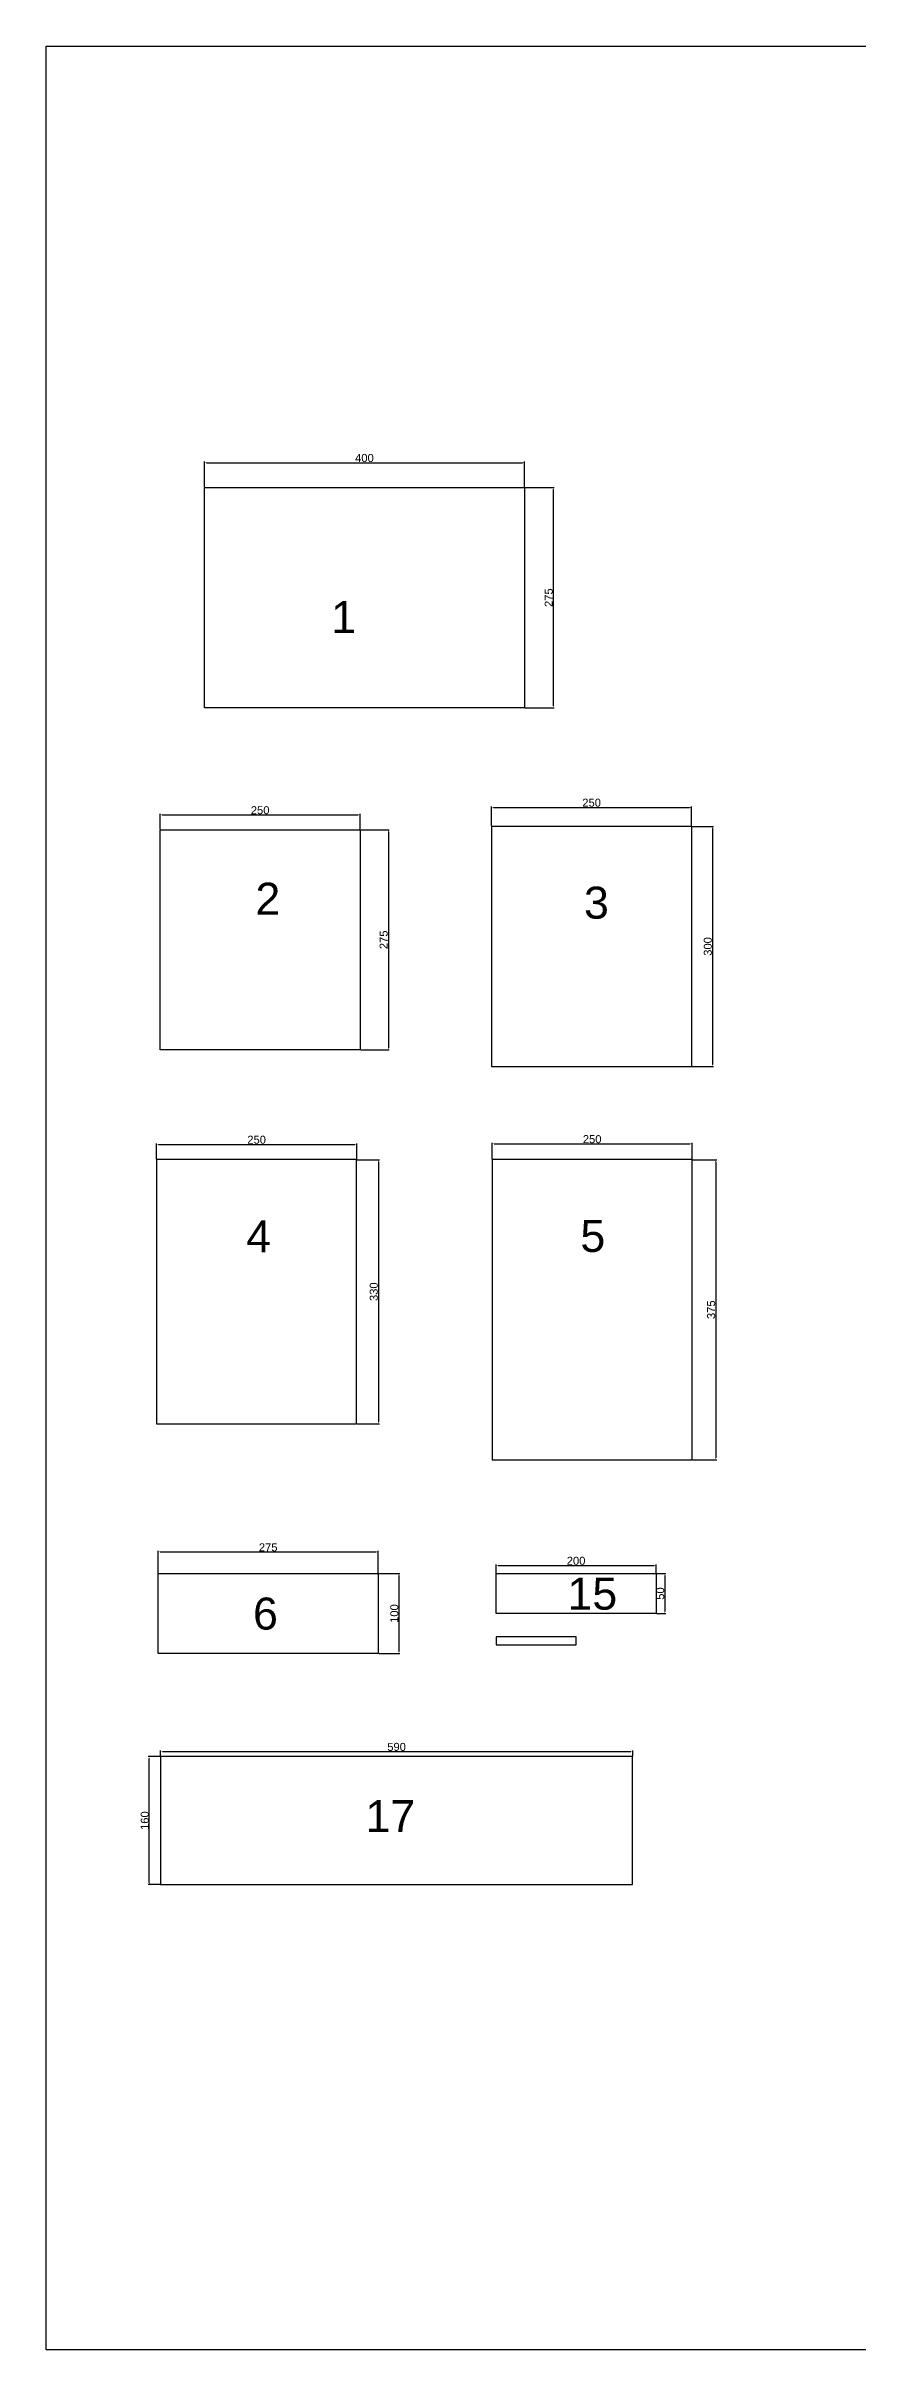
# Model space of a CAD drawing. Header units: millimetres. Extents: x 1610 to 10741, y -98 to 2782.
# Drawn here: x 6102 to 7117, y -98 to 2782 of the extents above; entities that cross this region are included whole.
import ezdxf

# ---------------------------------------------------------------- set-up
doc = ezdxf.new("R2010")
doc.units = ezdxf.units.MM
doc.layers.add('尺寸标注', color=6, linetype='Continuous')
doc.layers.add('标号', color=4, linetype='Continuous')
doc.styles.get("Standard").update_dxf_attribs({"font": 'arial.ttf'})
doc.dimstyles.new('ISO-25-JHF', dxfattribs={"dimtxt": 10, "dimasz": 2.5, "dimexe": 1.25, "dimexo": 0.625, "dimtad": 1, "dimtxsty": 'Standard', "dimcen": 2.5, "dimadec": 0, "dimazin": 0, "dimtfac": 1, "dimtmove": 0, "dimatfit": 3, "dimfxl": 1, "dimarcsym": 0})

# ---------------------------------------------------------------- blocks, each defined once
blk = doc.blocks.new('*D142')
at = {"layer": 'Defpoints', "color": 0, "transparency": 16777216}
for p in [(6700.2, 2261), (6300.2, 2229.8), (6700.2, 2229.8)]:
    blk.add_point(p, dxfattribs=at)
at = {"layer": '尺寸标注', "color": 0, "lineweight": -2, "transparency": 16777216}
for p, q in [((6300.2, 2230.4), (6300.2, 2262.3)), ((6302.7, 2261), (6697.7, 2261)), ((6700.2, 2230.4), (6700.2, 2262.3))]:
    blk.add_line(p, q, dxfattribs=at)
at = {"layer": '尺寸标注', "color": 0, "transparency": 16777216}
for points in [[(6302.7, 2261.5), (6302.7, 2260.6), (6300.2, 2261)], [(6697.7, 2261.5), (6697.7, 2260.6), (6700.2, 2261)]]:
    blk.add_solid(points, dxfattribs=at)
at = {"layer": '尺寸标注', "color": 0, "transparency": 16777216, "insert": (6500.2, 2266.8), "char_height": 10, "attachment_point": 5}
blk.add_mtext('400', dxfattribs=at)
blk = doc.blocks.new('*D112')
at = {"layer": 'Defpoints', "color": 0, "transparency": 16777216}
for p in [(6700.2, 2229.8), (6700.2, 1954.8), (6736.2, 1954.8)]:
    blk.add_point(p, dxfattribs=at)
at = {"layer": '尺寸标注', "color": 0, "lineweight": -2, "transparency": 16777216}
for p, q in [((6700.8, 2229.8), (6737.5, 2229.8)), ((6736.2, 2227.3), (6736.2, 1957.3)), ((6700.8, 1954.8), (6737.5, 1954.8))]:
    blk.add_line(p, q, dxfattribs=at)
at = {"layer": '尺寸标注', "color": 0, "transparency": 16777216}
for points in [[(6735.8, 2227.3), (6736.6, 2227.3), (6736.2, 2229.8)], [(6735.8, 1957.3), (6736.6, 1957.3), (6736.2, 1954.8)]]:
    blk.add_solid(points, dxfattribs=at)
at = {"layer": '尺寸标注', "color": 0, "transparency": 16777216, "insert": (6730.5, 2092.3), "char_height": 10, "attachment_point": 5, "rotation": 90}
blk.add_mtext('275', dxfattribs=at)
blk = doc.blocks.new('*D113')
at = {"layer": 'Defpoints', "color": 0, "transparency": 16777216}
for p in [(6494.9, 1820.8), (6244.9, 1802.2), (6494.9, 1802.2)]:
    blk.add_point(p, dxfattribs=at)
at = {"layer": '尺寸标注', "color": 0, "lineweight": -2, "transparency": 16777216}
for p, q in [((6244.9, 1802.8), (6244.9, 1822.1)), ((6247.4, 1820.8), (6492.4, 1820.8)), ((6494.9, 1802.8), (6494.9, 1822.1))]:
    blk.add_line(p, q, dxfattribs=at)
at = {"layer": '尺寸标注', "color": 0, "transparency": 16777216}
for points in [[(6247.4, 1821.2), (6247.4, 1820.4), (6244.9, 1820.8)], [(6492.4, 1821.2), (6492.4, 1820.4), (6494.9, 1820.8)]]:
    blk.add_solid(points, dxfattribs=at)
at = {"layer": '尺寸标注', "color": 0, "transparency": 16777216, "insert": (6369.9, 1826.6), "char_height": 10, "attachment_point": 5}
blk.add_mtext('250', dxfattribs=at)
blk = doc.blocks.new('*D114')
at = {"layer": 'Defpoints', "color": 0, "transparency": 16777216}
for p in [(6494.9, 1802.2), (6494.9, 1527.2), (6530.1, 1527.2)]:
    blk.add_point(p, dxfattribs=at)
at = {"layer": '尺寸标注', "color": 0, "lineweight": -2, "transparency": 16777216}
for p, q in [((6495.5, 1802.2), (6531.3, 1802.2)), ((6530.1, 1799.7), (6530.1, 1529.7)), ((6495.5, 1527.2), (6531.3, 1527.2))]:
    blk.add_line(p, q, dxfattribs=at)
at = {"layer": '尺寸标注', "color": 0, "transparency": 16777216}
for points in [[(6529.6, 1799.7), (6530.5, 1799.7), (6530.1, 1802.2)], [(6529.6, 1529.7), (6530.5, 1529.7), (6530.1, 1527.2)]]:
    blk.add_solid(points, dxfattribs=at)
at = {"layer": '尺寸标注', "color": 0, "transparency": 16777216, "insert": (6524.3, 1664.7), "char_height": 10, "attachment_point": 5, "rotation": 90}
blk.add_mtext('275', dxfattribs=at)
blk = doc.blocks.new('*D115')
at = {"layer": 'Defpoints', "color": 0, "transparency": 16777216}
for p in [(6909.1, 1830.2), (6659.1, 1806.4), (6909.1, 1806.4)]:
    blk.add_point(p, dxfattribs=at)
at = {"layer": '尺寸标注', "color": 0, "lineweight": -2, "transparency": 16777216}
for p, q in [((6659.1, 1807.1), (6659.1, 1831.5)), ((6661.6, 1830.2), (6906.6, 1830.2)), ((6909.1, 1807.1), (6909.1, 1831.5))]:
    blk.add_line(p, q, dxfattribs=at)
at = {"layer": '尺寸标注', "color": 0, "transparency": 16777216}
for points in [[(6661.6, 1830.7), (6661.6, 1829.8), (6659.1, 1830.2)], [(6906.6, 1830.7), (6906.6, 1829.8), (6909.1, 1830.2)]]:
    blk.add_solid(points, dxfattribs=at)
at = {"layer": '尺寸标注', "color": 0, "transparency": 16777216, "insert": (6784.1, 1836), "char_height": 10, "attachment_point": 5}
blk.add_mtext('250', dxfattribs=at)
blk = doc.blocks.new('*D116')
at = {"layer": 'Defpoints', "color": 0, "transparency": 16777216}
for p in [(6909.1, 1806.4), (6909.1, 1506.4), (6935, 1506.4)]:
    blk.add_point(p, dxfattribs=at)
at = {"layer": '尺寸标注', "color": 0, "lineweight": -2, "transparency": 16777216}
for p, q in [((6909.8, 1806.4), (6936.3, 1806.4)), ((6935, 1803.9), (6935, 1508.9)), ((6909.8, 1506.4), (6936.3, 1506.4))]:
    blk.add_line(p, q, dxfattribs=at)
at = {"layer": '尺寸标注', "color": 0, "transparency": 16777216}
for points in [[(6934.6, 1803.9), (6935.4, 1803.9), (6935, 1806.4)], [(6934.6, 1508.9), (6935.4, 1508.9), (6935, 1506.4)]]:
    blk.add_solid(points, dxfattribs=at)
at = {"layer": '尺寸标注', "color": 0, "transparency": 16777216, "insert": (6929.3, 1656.4), "char_height": 10, "attachment_point": 5, "rotation": 90}
blk.add_mtext('300', dxfattribs=at)
blk = doc.blocks.new('*D117')
at = {"layer": 'Defpoints', "color": 0, "transparency": 16777216}
for p in [(6240.5, 1389.9), (6490.5, 1409), (6490.5, 1389.9)]:
    blk.add_point(p, dxfattribs=at)
at = {"layer": '尺寸标注', "color": 0, "lineweight": -2, "transparency": 16777216}
for p, q in [((6240.5, 1390.6), (6240.5, 1410.3)), ((6243, 1409), (6488, 1409)), ((6490.5, 1390.6), (6490.5, 1410.3))]:
    blk.add_line(p, q, dxfattribs=at)
at = {"layer": '尺寸标注', "color": 0, "transparency": 16777216}
for points in [[(6243, 1409.5), (6243, 1408.6), (6240.5, 1409)], [(6488, 1409.5), (6488, 1408.6), (6490.5, 1409)]]:
    blk.add_solid(points, dxfattribs=at)
at = {"layer": '尺寸标注', "color": 0, "transparency": 16777216, "insert": (6365.5, 1414.8), "char_height": 10, "attachment_point": 5}
blk.add_mtext('250', dxfattribs=at)
blk = doc.blocks.new('*D118')
at = {"layer": 'Defpoints', "color": 0, "transparency": 16777216}
for p in [(6490.5, 1389.9), (6490.5, 1059.9), (6517.6, 1059.9)]:
    blk.add_point(p, dxfattribs=at)
at = {"layer": '尺寸标注', "color": 0, "lineweight": -2, "transparency": 16777216}
for p, q in [((6491.1, 1389.9), (6518.9, 1389.9)), ((6517.6, 1387.4), (6517.6, 1062.4)), ((6491.1, 1059.9), (6518.9, 1059.9))]:
    blk.add_line(p, q, dxfattribs=at)
at = {"layer": '尺寸标注', "color": 0, "transparency": 16777216}
for points in [[(6517.2, 1387.4), (6518, 1387.4), (6517.6, 1389.9)], [(6517.2, 1062.4), (6518, 1062.4), (6517.6, 1059.9)]]:
    blk.add_solid(points, dxfattribs=at)
at = {"layer": '尺寸标注', "color": 0, "transparency": 16777216, "insert": (6511.9, 1224.9), "char_height": 10, "attachment_point": 5, "rotation": 90}
blk.add_mtext('330', dxfattribs=at)
blk = doc.blocks.new('*D119')
at = {"layer": 'Defpoints', "color": 0, "transparency": 16777216}
for p in [(6659.8, 1389.9), (6909.8, 1409.8), (6909.8, 1389.9)]:
    blk.add_point(p, dxfattribs=at)
at = {"layer": '尺寸标注', "color": 0, "lineweight": -2, "transparency": 16777216}
for p, q in [((6659.8, 1390.6), (6659.8, 1411)), ((6909.8, 1390.6), (6909.8, 1411)), ((6662.3, 1409.8), (6907.3, 1409.8))]:
    blk.add_line(p, q, dxfattribs=at)
at = {"layer": '尺寸标注', "color": 0, "transparency": 16777216}
for points in [[(6662.3, 1410.2), (6662.3, 1409.4), (6659.8, 1409.8)], [(6907.3, 1410.2), (6907.3, 1409.4), (6909.8, 1409.8)]]:
    blk.add_solid(points, dxfattribs=at)
at = {"layer": '尺寸标注', "color": 0, "transparency": 16777216, "insert": (6784.8, 1415.5), "char_height": 10, "attachment_point": 5}
blk.add_mtext('250', dxfattribs=at)
blk = doc.blocks.new('*D120')
at = {"layer": 'Defpoints', "color": 0, "transparency": 16777216}
for p in [(6909.8, 1389.9), (6909.8, 1014.9), (6939.2, 1014.9)]:
    blk.add_point(p, dxfattribs=at)
at = {"layer": '尺寸标注', "color": 0, "lineweight": -2, "transparency": 16777216}
for p, q in [((6910.4, 1389.9), (6940.5, 1389.9)), ((6939.2, 1387.4), (6939.2, 1017.4)), ((6910.4, 1014.9), (6940.5, 1014.9))]:
    blk.add_line(p, q, dxfattribs=at)
at = {"layer": '尺寸标注', "color": 0, "transparency": 16777216}
for points in [[(6938.8, 1387.4), (6939.6, 1387.4), (6939.2, 1389.9)], [(6938.8, 1017.4), (6939.6, 1017.4), (6939.2, 1014.9)]]:
    blk.add_solid(points, dxfattribs=at)
at = {"layer": '尺寸标注', "color": 0, "transparency": 16777216, "insert": (6933.5, 1202.4), "char_height": 10, "attachment_point": 5, "rotation": 90}
blk.add_mtext('375', dxfattribs=at)
blk = doc.blocks.new('*D121')
at = {"layer": 'Defpoints', "color": 0, "transparency": 16777216}
for p in [(6517.4, 899.7), (6242.4, 872.7), (6517.4, 872.7)]:
    blk.add_point(p, dxfattribs=at)
at = {"layer": '尺寸标注', "color": 0, "lineweight": -2, "transparency": 16777216}
for p, q in [((6242.4, 873.3), (6242.4, 900.9)), ((6244.9, 899.7), (6514.9, 899.7)), ((6517.4, 873.3), (6517.4, 900.9))]:
    blk.add_line(p, q, dxfattribs=at)
at = {"layer": '尺寸标注', "color": 0, "transparency": 16777216}
for points in [[(6244.9, 900.1), (6244.9, 899.3), (6242.4, 899.7)], [(6514.9, 900.1), (6514.9, 899.3), (6517.4, 899.7)]]:
    blk.add_solid(points, dxfattribs=at)
at = {"layer": '尺寸标注', "color": 0, "transparency": 16777216, "insert": (6379.9, 905.4), "char_height": 10, "attachment_point": 5}
blk.add_mtext('275', dxfattribs=at)
blk = doc.blocks.new('*D122')
at = {"layer": 'Defpoints', "color": 0, "transparency": 16777216}
for p in [(6517.4, 872.7), (6517.4, 772.7), (6543.3, 772.7)]:
    blk.add_point(p, dxfattribs=at)
at = {"layer": '尺寸标注', "color": 0, "lineweight": -2, "transparency": 16777216}
for p, q in [((6518.1, 872.7), (6544.6, 872.7)), ((6543.3, 870.2), (6543.3, 775.2)), ((6518.1, 772.7), (6544.6, 772.7))]:
    blk.add_line(p, q, dxfattribs=at)
at = {"layer": '尺寸标注', "color": 0, "transparency": 16777216}
for points in [[(6542.9, 870.2), (6543.8, 870.2), (6543.3, 872.7)], [(6542.9, 775.2), (6543.8, 775.2), (6543.3, 772.7)]]:
    blk.add_solid(points, dxfattribs=at)
at = {"layer": '尺寸标注', "color": 0, "transparency": 16777216, "insert": (6537.6, 822.7), "char_height": 10, "attachment_point": 5, "rotation": 90}
blk.add_mtext('100', dxfattribs=at)
blk = doc.blocks.new('*D123')
at = {"layer": 'Defpoints', "color": 0, "transparency": 16777216}
for p in [(6664.7, 872.7), (6864.7, 882.8), (6864.7, 872.7)]:
    blk.add_point(p, dxfattribs=at)
at = {"layer": '尺寸标注', "color": 0, "lineweight": -2, "transparency": 16777216}
for p, q in [((6664.7, 873.3), (6664.7, 884.1)), ((6667.2, 882.8), (6862.2, 882.8)), ((6864.7, 873.3), (6864.7, 884.1))]:
    blk.add_line(p, q, dxfattribs=at)
at = {"layer": '尺寸标注', "color": 0, "transparency": 16777216}
for points in [[(6667.2, 883.3), (6667.2, 882.4), (6664.7, 882.8)], [(6862.2, 883.3), (6862.2, 882.4), (6864.7, 882.8)]]:
    blk.add_solid(points, dxfattribs=at)
at = {"layer": '尺寸标注', "color": 0, "transparency": 16777216, "insert": (6764.7, 888.6), "char_height": 10, "attachment_point": 5}
blk.add_mtext('200', dxfattribs=at)
blk = doc.blocks.new('*D124')
at = {"layer": 'Defpoints', "color": 0, "transparency": 16777216}
for p in [(6864.7, 872.7), (6864.7, 822.7), (6875.7, 822.7)]:
    blk.add_point(p, dxfattribs=at)
at = {"layer": '尺寸标注', "color": 0, "lineweight": -2, "transparency": 16777216}
for p, q in [((6865.3, 872.7), (6876.9, 872.7)), ((6875.7, 870.2), (6875.7, 825.2)), ((6865.3, 822.7), (6876.9, 822.7))]:
    blk.add_line(p, q, dxfattribs=at)
at = {"layer": '尺寸标注', "color": 0, "transparency": 16777216}
for points in [[(6875.3, 870.2), (6876.1, 870.2), (6875.7, 872.7)], [(6875.3, 825.2), (6876.1, 825.2), (6875.7, 822.7)]]:
    blk.add_solid(points, dxfattribs=at)
at = {"layer": '尺寸标注', "color": 0, "transparency": 16777216, "insert": (6869.9, 847.7), "char_height": 10, "attachment_point": 5, "rotation": 90}
blk.add_mtext('50', dxfattribs=at)
blk = doc.blocks.new('*D164')
at = {"layer": 'Defpoints', "color": 0, "transparency": 16777216}
for p in [(6231.4, 643.9), (6245.4, 643.9), (6245.4, 483.9)]:
    blk.add_point(p, dxfattribs=at)
at = {"layer": '尺寸标注', "color": 0, "lineweight": -2, "transparency": 16777216}
for p, q in [((6244.8, 643.9), (6230.1, 643.9)), ((6231.4, 486.4), (6231.4, 641.4)), ((6244.8, 483.9), (6230.1, 483.9))]:
    blk.add_line(p, q, dxfattribs=at)
at = {"layer": '尺寸标注', "color": 0, "transparency": 16777216}
for points in [[(6231, 641.4), (6231.8, 641.4), (6231.4, 643.9)], [(6231, 486.4), (6231.8, 486.4), (6231.4, 483.9)]]:
    blk.add_solid(points, dxfattribs=at)
at = {"layer": '尺寸标注', "color": 0, "transparency": 16777216, "insert": (6225.7, 563.9), "char_height": 10, "attachment_point": 5, "rotation": 90}
blk.add_mtext('160', dxfattribs=at)
blk = doc.blocks.new('*D165')
at = {"layer": 'Defpoints', "color": 0, "transparency": 16777216}
for p in [(6245.4, 643.9), (6835.4, 650.3), (6835.4, 643.9)]:
    blk.add_point(p, dxfattribs=at)
at = {"layer": '尺寸标注', "color": 0, "lineweight": -2, "transparency": 16777216}
for p, q in [((6245.4, 644.5), (6245.4, 651.5)), ((6247.9, 650.3), (6832.9, 650.3)), ((6835.4, 644.5), (6835.4, 651.5))]:
    blk.add_line(p, q, dxfattribs=at)
at = {"layer": '尺寸标注', "color": 0, "transparency": 16777216}
for points in [[(6247.9, 650.7), (6247.9, 649.8), (6245.4, 650.3)], [(6832.9, 650.7), (6832.9, 649.8), (6835.4, 650.3)]]:
    blk.add_solid(points, dxfattribs=at)
at = {"layer": '尺寸标注', "color": 0, "transparency": 16777216, "insert": (6540.4, 656), "char_height": 10, "attachment_point": 5}
blk.add_mtext('590', dxfattribs=at)

msp = doc.modelspace()

# ---------------------------------------------------------------- linework, layer by layer
for p, q in [((6300.153, 1954.755), (6300.153, 2229.755)), ((6700.153, 2229.755), (6300.153, 2229.755)), ((6700.153, 2229.755), (6700.153, 1954.755)), ((6700.153, 1954.755), (6300.153, 1954.755)), ((6244.857, 1802.151), (6494.857, 1802.151)), ((6244.857, 1527.151), (6244.857, 1802.151)), ((6494.857, 1802.151), (6494.857, 1527.151)), ((6909.13, 1806.443), (6659.13, 1806.443)), ((6659.13, 1806.443), (6659.13, 1506.443)), ((6909.13, 1506.443), (6909.13, 1806.443)), ((6494.857, 1527.151), (6244.857, 1527.151)), ((6659.13, 1506.443), (6909.13, 1506.443)), ((6490.459, 1389.947), (6240.459, 1389.947)), ((6240.459, 1389.947), (6240.459, 1059.947)), ((6490.459, 1059.947), (6490.459, 1389.947)), ((6909.775, 1389.947), (6659.775, 1389.947)), ((6659.775, 1389.947), (6659.775, 1014.947)), ((6909.775, 1014.947), (6909.775, 1389.947)), ((6240.459, 1059.947), (6490.459, 1059.947)), ((6659.775, 1014.947), (6909.775, 1014.947)), ((6242.427, 772.658), (6242.427, 872.658)), ((6242.427, 872.658), (6517.427, 872.658)), ((6517.427, 872.658), (6517.427, 772.658)), ((6664.652, 872.658), (6864.652, 872.658)), ((6664.652, 822.658), (6664.652, 872.658)), ((6864.652, 872.658), (6864.652, 822.658)), ((6864.652, 822.658), (6664.652, 822.658)), ((6664.652, 793.501), (6664.652, 783.501)), ((6764.652, 793.501), (6664.652, 793.501)), ((6664.652, 783.501), (6764.652, 783.501)), ((6764.652, 783.501), (6764.652, 793.501)), ((6517.427, 772.658), (6242.427, 772.658)), ((6245.398, 643.9), (6245.398, 483.9)), ((6835.398, 643.9), (6245.398, 643.9)), ((6835.398, 483.9), (6835.398, 643.9)), ((6245.398, 483.9), (6835.398, 483.9))]:
    msp.add_line(p, q)
msp.add_lwpolyline([(6102.373, 2781.644), (9904.722, 2781.644), (9882.945, -97.575), (6102.373, -97.575)], close=True)

# ---------------------------------------------------------------- texts
at = {"layer": '标号', "char_height": 40, "attachment_point": 7}
for s, insert in [('1 ', (6458.637, 2048.133)), ('2 ', (6363.998, 1696.079)), ('3 ', (6774.575, 1690.571)), ('4 ', (6352.44, 1274.075)), ('5 ', (6770.036, 1274.075)), ('15 ', (6753.913, 826.995)), ('6 ', (6360.973, 802.079)), ('17 ', (6501.551, 549.515))]:
    msp.add_mtext_dynamic_manual_height_columns(s, width=70.10425, gutter_width=12.5, heights=[0], dxfattribs=dict(at, insert=insert))

# ---------------------------------------------------------------- dimensions: what is measured, and where the dimension line sits
at = {"layer": '尺寸标注'}
for p1, p2, distance, picture, middle in [((6300.153, 2229.755), (6700.153, 2229.755), 31.285, '*D142', (6500.153, 2266.771)), ((6700.153, 2229.755), (6700.153, 1954.755), 36.055, '*D112', (6730.477, 2092.255)), ((6244.857, 1802.151), (6494.857, 1802.151), 18.678, '*D113', (6369.857, 1826.56)), ((6659.13, 1806.443), (6909.13, 1806.443), 23.795, '*D115', (6784.13, 1835.969)), ((6494.857, 1802.151), (6494.857, 1527.151), 35.203, '*D114', (6524.329, 1664.651)), ((6909.13, 1806.443), (6909.13, 1506.443), 25.896, '*D116', (6929.292, 1656.443)), ((6240.459, 1389.947), (6490.459, 1389.947), 19.102, '*D117', (6365.459, 1414.78)), ((6659.775, 1389.947), (6909.775, 1389.947), 19.848, '*D119', (6784.775, 1415.526)), ((6490.459, 1389.947), (6490.459, 1059.947), 27.17, '*D118', (6511.895, 1224.947)), ((6909.775, 1389.947), (6909.775, 1014.947), 29.44, '*D120', (6933.48, 1202.447)), ((6242.427, 872.658), (6517.427, 872.658), 27.036, '*D121', (6379.927, 905.425)), ((6664.652, 872.658), (6864.652, 872.658), 10.178, '*D123', (6764.652, 888.567)), ((6517.427, 872.658), (6517.427, 772.658), 25.917, '*D122', (6537.614, 822.658)), ((6864.652, 872.658), (6864.652, 822.658), 11.02, '*D124', (6869.942, 847.658)), ((6245.398, 643.9), (6835.398, 643.9), 6.363, '*D165', (6540.398, 655.995)), ((6245.398, 483.9), (6245.398, 643.9), 14.009, '*D164', (6225.658, 563.9))]:
    dim = msp.add_aligned_dim(p1=p1, p2=p2, distance=distance, dimstyle='ISO-25-JHF', dxfattribs=at)
    dim.commit()
    dim.dimension.update_dxf_attribs({"geometry": picture, "text_midpoint": middle})

doc.saveas('drawing.dxf')
